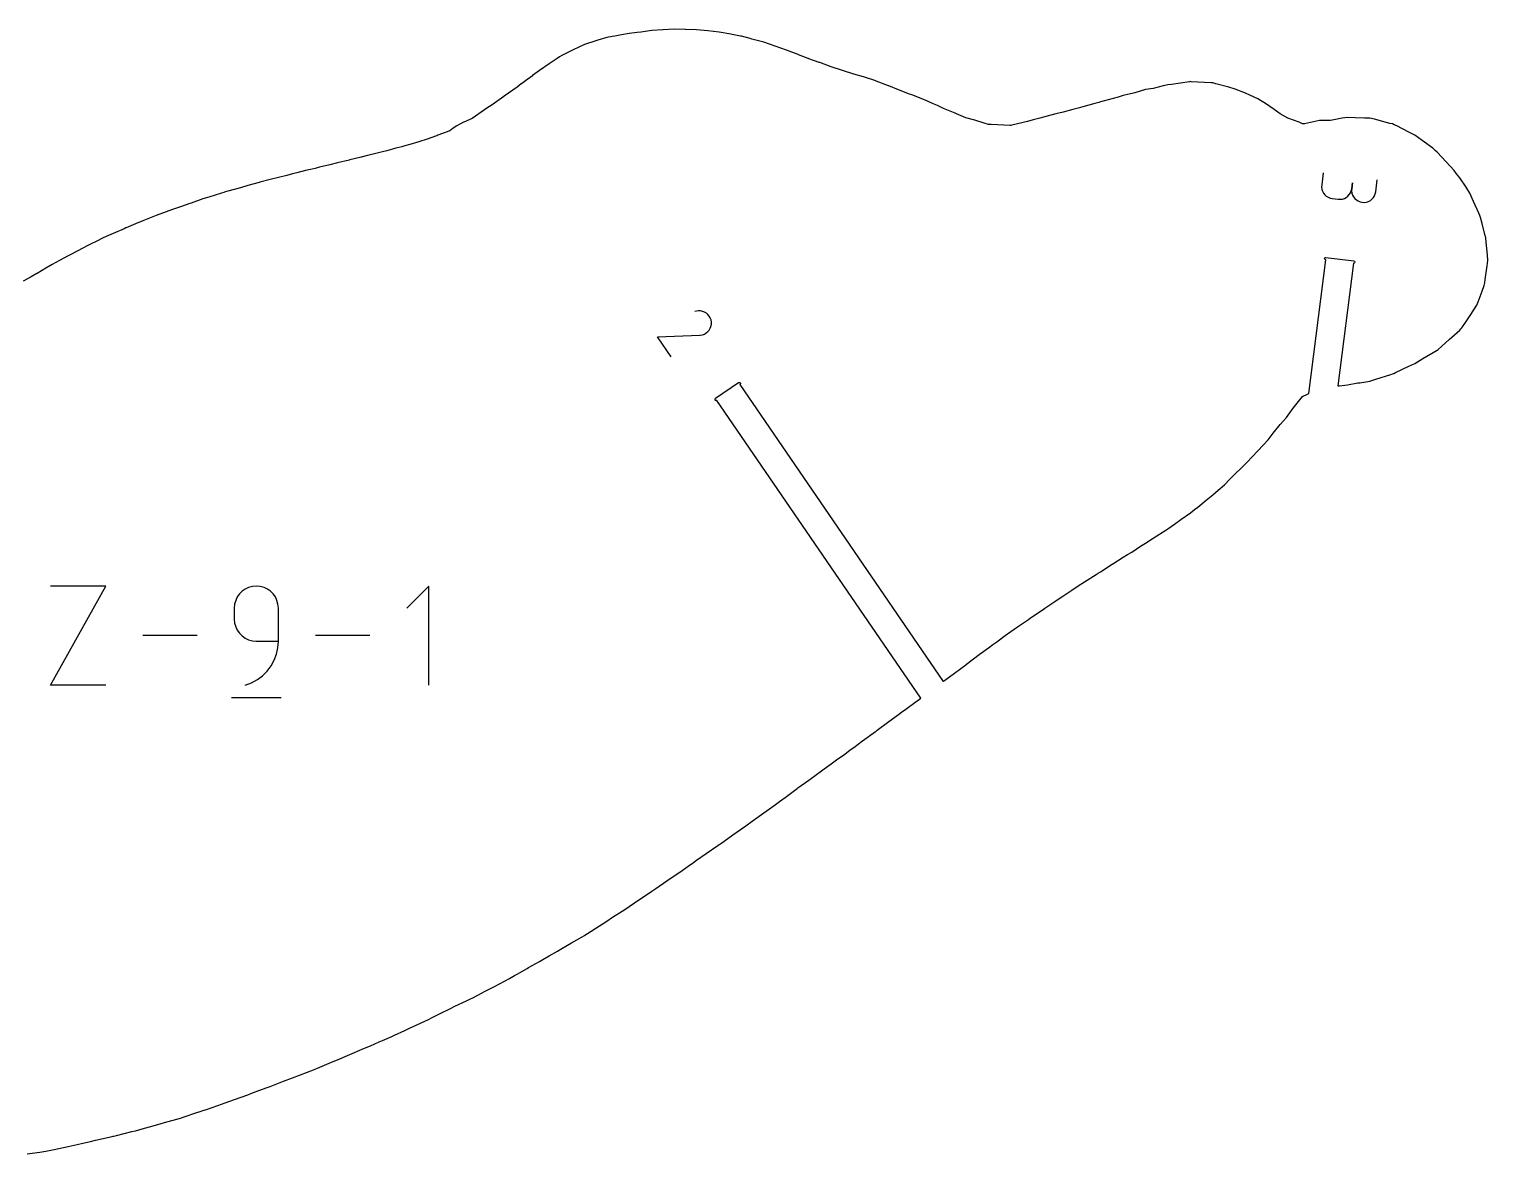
# Model space of a CAD drawing. Extents: x 0 to 560, y 0 to 480.
# Drawn here: x 59.9 to 119.7, y 169.9 to 216 of the extents above; entities that cross this region are included whole.
import ezdxf

# ---------------------------------------------------------------- set-up
doc = ezdxf.new("R2010")
doc.units = 0

msp = doc.modelspace()

# ---------------------------------------------------------------- linework, layer by layer
at = {"layer": 'annotation', "color": 1}
for p, q in [((112.994243, 210.132486), (112.931984, 209.638979)), ((112.931984, 209.638979), (112.928749, 209.549216)), ((112.928749, 209.549216), (112.94116, 209.462802)), ((112.931984, 209.638979), (112.931984, 209.638979)), ((112.94116, 209.462802), (112.967984, 209.381305)), ((114.145542, 209.39571), (114.164707, 209.483464)), ((114.164707, 209.483464), (114.161478, 209.3937)), ((114.164707, 209.483464), (114.19588, 209.730565)), ((114.19588, 209.730565), (114.164707, 209.483464)), ((114.164707, 209.483464), (114.164707, 209.483464)), ((115.151721, 209.358946), (115.21398, 209.852453)), ((112.967984, 209.381305), (113.007988, 209.30629)), ((113.007988, 209.30629), (113.059939, 209.239326)), ((113.059939, 209.239326), (113.122602, 209.181977)), ((113.122602, 209.181977), (113.194745, 209.135813)), ((113.194745, 209.135813), (113.275134, 209.102398)), ((113.275134, 209.102398), (113.362536, 209.083301)), ((113.362536, 209.083301), (113.609638, 209.052127)), ((113.609638, 209.052127), (113.609638, 209.052127)), ((113.609638, 209.052127), (113.699007, 209.048924)), ((113.699007, 209.048924), (113.785157, 209.061329)), ((113.785157, 209.061329), (113.866499, 209.08813)), ((113.866499, 209.08813), (113.941446, 209.128118)), ((113.941446, 209.128118), (114.008412, 209.180081)), ((114.008412, 209.180081), (114.065808, 209.242808)), ((114.065808, 209.242808), (114.112047, 209.315088)), ((114.112047, 209.315088), (114.145542, 209.39571)), ((114.161478, 209.3937), (114.173914, 209.307283)), ((114.173914, 209.307283), (114.20079, 209.225779)), ((114.20079, 209.225779), (114.240879, 209.150754)), ((114.240879, 209.150754), (114.292958, 209.083773)), ((114.292958, 209.083773), (114.355799, 209.026402)), ((114.355799, 209.026402), (114.428179, 208.980208)), ((114.428179, 208.980208), (114.508872, 208.946755)), ((114.508872, 208.946755), (114.596652, 208.92761)), ((114.596652, 208.92761), (114.596652, 208.92761)), ((114.596652, 208.92761), (114.686022, 208.924406)), ((114.686022, 208.924406), (114.772171, 208.936811)), ((114.772171, 208.936811), (114.853513, 208.963613)), ((114.853513, 208.963613), (114.928461, 209.003601)), ((114.928461, 209.003601), (114.995426, 209.055563)), ((114.995426, 209.055563), (115.052822, 209.11829)), ((115.052822, 209.11829), (115.099061, 209.19057)), ((115.099061, 209.19057), (115.132557, 209.271192)), ((115.132557, 209.271192), (115.151721, 209.358946)), ((87.363105, 204.468369), (87.222809, 204.451499)), ((87.453042, 204.467109), (87.363105, 204.468369)), ((87.538805, 204.450444), (87.453042, 204.467109)), ((87.61892, 204.419657), (87.538805, 204.450444)), ((87.691915, 204.37603), (87.61892, 204.419657)), ((87.756314, 204.320848), (87.691915, 204.37603)), ((87.810645, 204.255393), (87.756314, 204.320848)), ((87.853433, 204.18095), (87.810645, 204.255393)), ((87.883204, 204.0988), (87.853433, 204.18095)), ((87.898485, 204.010229), (87.883204, 204.0988)), ((85.682464, 203.398911), (87.422912, 203.476194)), ((87.422912, 203.476194), (87.422912, 203.476194)), ((87.422912, 203.476194), (87.424655, 203.476056)), ((87.424655, 203.476056), (87.426382, 203.47596)), ((87.426382, 203.47596), (87.428106, 203.47591)), ((87.428106, 203.47591), (87.429842, 203.475905)), ((87.429842, 203.475905), (87.431602, 203.475946)), ((87.431602, 203.475946), (87.4334, 203.476034)), ((87.4334, 203.476034), (87.435249, 203.47617)), ((87.435249, 203.47617), (87.437163, 203.476354)), ((87.437163, 203.476354), (87.439155, 203.476588)), ((87.439155, 203.476588), (87.527844, 203.491295)), ((87.439155, 203.476588), (87.439155, 203.476588)), ((87.527844, 203.491295), (87.61008, 203.520712)), ((87.61008, 203.520712), (87.684593, 203.56331)), ((87.684593, 203.56331), (87.750116, 203.617563)), ((87.750116, 203.617563), (87.80538, 203.681945)), ((87.80538, 203.681945), (87.849118, 203.754929)), ((87.849118, 203.754929), (87.88006, 203.834989)), ((87.88006, 203.834989), (87.896938, 203.920598)), ((87.896938, 203.920598), (87.898485, 204.010229)), ((87.898485, 204.010229), (87.898485, 204.010229)), ((86.244367, 202.577957), (85.682464, 203.398911)), ((60.793689, 189.111037), (63.052262, 193.178713)), ((63.052262, 193.178713), (60.793689, 193.178713)), ((68.450429, 192.730547), (68.383517, 192.589645)), ((68.539644, 192.856806), (68.450429, 192.730547)), ((68.648588, 192.965856), (68.539644, 192.856806)), ((68.774687, 193.055136), (68.648588, 192.965856)), ((68.915367, 193.122081), (68.774687, 193.055136)), ((69.068055, 193.164128), (68.915367, 193.122081)), ((69.230175, 193.178713), (69.068055, 193.164128)), ((69.392631, 193.164128), (69.230175, 193.178713)), ((69.230175, 193.178713), (69.230175, 193.178713)), ((69.545497, 193.122081), (69.392631, 193.164128)), ((69.68623, 193.055136), (69.545497, 193.122081)), ((69.812287, 192.965856), (69.68623, 193.055136)), ((69.921126, 192.856806), (69.812287, 192.965856)), ((70.010204, 192.730547), (69.921126, 192.856806)), ((70.07698, 192.589645), (70.010204, 192.730547)), ((76.313023, 193.178713), (75.408726, 192.274162)), ((76.313023, 189.111037), (76.313023, 193.178713)), ((68.341482, 192.436662), (68.326899, 192.274162)), ((68.326899, 192.274162), (68.326899, 191.821886)), ((68.383517, 192.589645), (68.341482, 192.436662)), ((70.118909, 192.436662), (70.07698, 192.589645)), ((70.133451, 192.274162), (70.118909, 192.436662)), ((70.133451, 190.917589), (70.133451, 192.274162)), ((70.133451, 192.274162), (70.133451, 192.274162)), ((68.326899, 191.821886), (68.326899, 191.821886)), ((68.326899, 191.821886), (68.341482, 191.659395)), ((68.341482, 191.659395), (68.383517, 191.506435)), ((68.383517, 191.506435), (68.450429, 191.365566)), ((66.802158, 191.144875), (64.578023, 191.144875)), ((68.450429, 191.365566), (68.539644, 191.239348)), ((68.539644, 191.239348), (68.648588, 191.13034)), ((68.648588, 191.13034), (68.774687, 191.041101)), ((68.774687, 191.041101), (68.915367, 190.97419)), ((68.915367, 190.97419), (69.068055, 190.932166)), ((69.068055, 190.932166), (69.230175, 190.917589)), ((69.230175, 190.917589), (70.133451, 190.917589)), ((70.113452, 190.643334), (70.133451, 190.917589)), ((73.883603, 191.144875), (71.659467, 191.144875)), ((69.960811, 190.130077), (70.055089, 190.379725)), ((70.055089, 190.379725), (70.113452, 190.643334)), ((69.486995, 189.498057), (69.674314, 189.685928)), ((69.674314, 189.685928), (69.83307, 189.897707)), ((69.83307, 189.897707), (69.960811, 190.130077)), ((63.052262, 189.111037), (60.793689, 189.111037)), ((68.778154, 189.111037), (69.036465, 189.207296)), ((68.778154, 189.111037), (68.778154, 189.111037)), ((69.036465, 189.207296), (69.273561, 189.337408)), ((69.273561, 189.337408), (69.486995, 189.498057)), ((68.214021, 188.602578), (70.247859, 188.602578))]:
    msp.add_line(p, q, dxfattribs=at)
at = {"layer": 'boundary', "color": 5}
for p, q in [((86.371723, 216.031269), (85.915157, 216.003701)), ((86.828288, 216.019557), (86.371723, 216.031269)), ((86.835869, 216.019098), (86.828288, 216.019557)), ((87.292432, 216.007385), (86.835869, 216.019098)), ((87.748998, 215.95764), (87.292432, 216.007385)), ((83.159368, 215.548793), (82.688881, 215.401941)), ((83.241521, 215.577231), (83.159368, 215.548793)), ((83.60959, 215.692176), (83.241521, 215.577231)), ((83.823778, 215.72871), (83.60959, 215.692176)), ((83.942035, 215.748928), (83.823778, 215.72871)), ((84.206845, 215.794875), (83.942035, 215.748928)), ((84.530301, 215.851495), (84.206845, 215.794875)), ((84.848601, 215.894549), (84.530301, 215.851495)), ((84.998599, 215.914123), (84.848601, 215.894549)), ((85.451013, 215.975858), (84.998599, 215.914123)), ((85.907576, 216.003428), (85.451013, 215.975858)), ((85.915157, 216.003701), (85.907576, 216.003428)), ((87.75658, 215.956442), (87.748998, 215.95764)), ((88.213144, 215.906697), (87.75658, 215.956442)), ((88.691149, 215.822963), (88.213144, 215.906697)), ((88.747539, 215.810562), (88.691149, 215.822963)), ((89.085643, 215.748928), (88.747539, 215.810562)), ((89.109748, 215.743548), (89.085643, 215.748928)), ((89.133855, 215.738168), (89.109748, 215.743548)), ((89.48806, 215.645583), (89.133855, 215.738168)), ((89.5578, 215.626149), (89.48806, 215.645583)), ((90.054565, 215.496756), (89.5578, 215.626149)), ((90.51113, 215.337609), (90.054565, 215.496756)), ((81.568997, 214.828218), (81.318602, 214.658089)), ((81.668584, 214.890567), (81.568997, 214.828218)), ((81.76817, 214.952915), (81.668584, 214.890567)), ((82.086545, 215.108384), (81.76817, 214.952915)), ((82.227999, 215.17618), (82.086545, 215.108384)), ((82.688881, 215.401941), (82.227999, 215.17618)), ((90.518711, 215.334696), (90.51113, 215.337609)), ((90.975276, 215.175549), (90.518711, 215.334696)), ((91.457706, 214.990456), (90.975276, 215.175549)), ((91.474348, 214.983358), (91.457706, 214.990456)), ((91.869771, 214.828218), (91.474348, 214.983358)), ((91.882879, 214.822397), (91.869771, 214.828218)), ((91.895986, 214.816577), (91.882879, 214.822397)), ((92.324039, 214.667068), (91.895986, 214.816577)), ((80.84746, 214.337429), (80.564885, 214.124842)), ((81.242742, 214.605222), (80.84746, 214.337429)), ((81.318602, 214.658089), (81.242742, 214.605222)), ((92.348147, 214.656708), (92.324039, 214.667068)), ((92.816697, 214.484846), (92.348147, 214.656708)), ((93.273263, 214.339269), (92.816697, 214.484846)), ((93.280844, 214.336513), (93.273263, 214.339269)), ((93.737407, 214.190939), (93.280844, 214.336513)), ((79.926749, 213.656189), (79.402019, 213.278673)), ((80.100739, 213.781117), (79.926749, 213.656189)), ((80.10241, 213.782579), (80.100739, 213.781117)), ((80.276402, 213.907506), (80.10241, 213.782579)), ((80.558975, 214.120094), (80.276402, 213.907506)), ((80.564885, 214.124842), (80.558975, 214.120094)), ((94.137573, 214.069462), (93.737407, 214.190939)), ((94.139652, 214.068735), (94.137573, 214.069462)), ((94.640517, 213.907506), (94.139652, 214.068735)), ((94.649317, 213.904292), (94.640517, 213.907506)), ((94.658116, 213.901077), (94.649317, 213.904292)), ((95.165491, 213.709986), (94.658116, 213.901077)), ((95.175982, 213.70572), (95.165491, 213.709986)), ((95.578827, 213.54827), (95.175982, 213.70572)), ((106.430945, 213.711098), (106.013101, 213.60105)), ((106.627353, 213.747158), (106.430945, 213.711098)), ((106.777795, 213.757066), (106.627353, 213.747158)), ((107.516135, 213.875575), (106.777795, 213.757066)), ((107.548066, 213.878089), (107.516135, 213.875575)), ((107.581514, 213.874058), (107.548066, 213.878089)), ((108.395368, 213.834098), (107.581514, 213.874058)), ((108.468777, 213.823689), (108.395368, 213.834098)), ((108.586868, 213.789416), (108.468777, 213.823689)), ((109.129121, 213.647141), (108.586868, 213.789416)), ((109.389485, 213.565399), (109.129121, 213.647141)), ((79.382632, 213.268037), (79.006038, 212.997775)), ((79.402019, 213.278673), (79.382632, 213.268037)), ((96.025679, 213.368053), (95.578827, 213.54827)), ((96.124482, 213.329976), (96.025679, 213.368053)), ((96.49954, 213.179286), (96.124482, 213.329976)), ((96.758552, 213.074438), (96.49954, 213.179286)), ((96.970862, 212.986797), (96.758552, 213.074438)), ((103.78834, 213.027868), (103.627362, 212.986797)), ((103.865221, 213.048947), (103.78834, 213.027868)), ((103.966903, 213.081366), (103.865221, 213.048947)), ((104.586767, 213.238259), (103.966903, 213.081366)), ((104.785935, 213.303227), (104.586767, 213.238259)), ((105.20975, 213.410614), (104.785935, 213.303227)), ((105.271464, 213.421975), (105.20975, 213.410614)), ((105.706643, 213.554802), (105.271464, 213.421975)), ((106.013101, 213.60105), (105.706643, 213.554802)), ((109.803792, 213.401101), (109.389485, 213.565399)), ((109.978519, 213.318475), (109.803792, 213.401101)), ((110.310198, 213.171734), (109.978519, 213.318475)), ((110.42721, 213.10381), (110.310198, 213.171734)), ((110.620826, 212.986797), (110.42721, 213.10381)), ((78.587987, 212.724941), (78.085328, 212.371073)), ((78.603272, 212.732391), (78.587987, 212.724941)), ((78.982087, 212.986797), (78.603272, 212.732391)), ((78.994063, 212.992286), (78.982087, 212.986797)), ((79.006038, 212.997775), (78.994063, 212.992286)), ((97.168161, 212.896019), (96.970862, 212.986797)), ((97.420248, 212.777402), (97.168161, 212.896019)), ((97.890985, 212.581637), (97.420248, 212.777402)), ((97.919614, 212.569908), (97.890985, 212.581637)), ((97.945308, 212.559949), (97.919614, 212.569908)), ((98.340958, 212.398235), (97.945308, 212.559949)), ((101.675988, 212.457729), (101.372898, 212.382958)), ((102.023803, 212.556024), (101.675988, 212.457729)), ((102.332588, 212.627873), (102.023803, 212.556024)), ((102.723685, 212.734431), (102.332588, 212.627873)), ((102.944511, 212.788777), (102.723685, 212.734431)), ((103.137461, 212.838301), (102.944511, 212.788777)), ((103.627362, 212.986797), (103.137461, 212.838301)), ((110.978345, 212.734235), (110.620826, 212.986797)), ((111.230909, 212.557442), (110.978345, 212.734235)), ((111.539714, 212.374891), (111.230909, 212.557442)), ((77.164617, 211.861711), (76.677563, 211.676216)), ((77.306975, 211.963898), (77.164617, 211.861711)), ((77.449333, 212.066086), (77.306975, 211.963898)), ((77.733245, 212.21104), (77.449333, 212.066086)), ((77.740046, 212.21563), (77.733245, 212.21104)), ((78.085328, 212.371073), (77.740046, 212.21563)), ((98.706478, 212.298236), (98.340958, 212.398235)), ((99.093356, 212.172987), (98.706478, 212.298236)), ((99.261672, 212.123114), (99.093356, 212.172987)), ((99.367626, 212.124044), (99.261672, 212.123114)), ((100.15055, 212.083497), (99.367626, 212.124044)), ((100.182379, 212.083602), (100.15055, 212.083497)), ((100.219939, 212.09338), (100.182379, 212.083602)), ((100.857704, 212.244403), (100.219939, 212.09338)), ((101.10309, 212.310685), (100.857704, 212.244403)), ((101.372898, 212.382958), (101.10309, 212.310685)), ((112.002988, 212.214716), (111.539714, 212.374891)), ((112.151616, 212.150333), (112.002988, 212.214716)), ((112.229187, 212.143656), (112.151616, 212.150333)), ((112.848803, 212.289613), (112.229187, 212.143656)), ((113.072329, 212.279167), (112.848803, 212.289613)), ((113.292877, 212.287961), (113.072329, 212.279167)), ((113.778317, 212.385071), (113.292877, 212.287961)), ((113.99304, 212.399578), (113.778317, 212.385071)), ((114.302492, 212.395782), (113.99304, 212.399578)), ((114.683936, 212.381519), (114.302492, 212.395782)), ((114.913748, 212.377665), (114.683936, 212.381519)), ((115.104703, 212.334014), (114.913748, 212.377665)), ((115.72985, 212.164035), (115.104703, 212.334014)), ((115.834461, 212.14047), (115.72985, 212.164035)), ((115.907555, 212.110196), (115.834461, 212.14047)), ((116.01174, 212.066086), (115.907555, 212.110196)), ((116.512542, 211.80591), (116.01174, 212.066086)), ((75.323196, 211.241907), (75.194672, 211.207895)), ((75.528607, 211.301779), (75.323196, 211.241907)), ((75.896115, 211.410191), (75.528607, 211.301779)), ((76.243907, 211.510914), (75.896115, 211.410191)), ((76.619773, 211.656409), (76.243907, 211.510914)), ((76.63141, 211.660002), (76.619773, 211.656409)), ((76.677563, 211.676216), (76.63141, 211.660002)), ((116.755172, 211.676552), (116.512542, 211.80591)), ((117.057404, 211.45841), (116.755172, 211.676552)), ((117.494255, 211.145375), (117.057404, 211.45841)), ((73.039373, 210.659017), (72.561064, 210.544783)), ((73.063087, 210.664697), (73.039373, 210.659017)), ((73.069727, 210.66631), (73.063087, 210.664697)), ((73.481775, 210.764905), (73.069727, 210.66631)), ((73.841629, 210.854039), (73.481775, 210.764905)), ((74.131738, 210.926179), (73.841629, 210.854039)), ((74.402486, 210.993315), (74.131738, 210.926179)), ((74.587306, 211.043173), (74.402486, 210.993315)), ((74.958983, 211.145375), (74.587306, 211.043173)), ((75.194672, 211.207895), (74.958983, 211.145375)), ((117.590089, 211.057372), (117.494255, 211.145375)), ((117.675879, 210.980154), (117.590089, 211.057372)), ((118.035747, 210.583022), (117.675879, 210.980154)), ((70.477954, 210.030632), (70.144147, 209.94752)), ((70.719643, 210.09087), (70.477954, 210.030632)), ((70.886141, 210.132573), (70.719643, 210.09087)), ((71.252402, 210.224665), (70.886141, 210.132573)), ((71.514303, 210.288791), (71.252402, 210.224665)), ((71.640354, 210.319727), (71.514303, 210.288791)), ((71.826768, 210.365346), (71.640354, 210.319727)), ((72.24087, 210.466306), (71.826768, 210.365346)), ((72.561064, 210.544783), (72.24087, 210.466306)), ((118.36831, 210.224664), (118.035747, 210.583022)), ((118.464115, 210.0995), (118.36831, 210.224664)), ((118.596593, 209.932924), (118.464115, 210.0995)), ((68.574548, 209.526679), (68.060865, 209.379757)), ((68.878222, 209.615092), (68.574548, 209.526679)), ((69.349056, 209.740971), (68.878222, 209.615092)), ((69.370722, 209.74677), (69.349056, 209.740971)), ((69.376356, 209.748294), (69.370722, 209.74677)), ((69.798933, 209.861446), (69.376356, 209.748294)), ((70.144147, 209.94752), (69.798933, 209.861446)), ((118.852927, 209.543305), (118.596593, 209.932924)), ((119.005246, 209.303955), (118.852927, 209.543305)), ((66.502849, 208.87728), (66.116091, 208.744215)), ((66.508229, 208.879131), (66.502849, 208.87728)), ((66.55148, 208.894219), (66.508229, 208.879131)), ((67.036801, 209.062675), (66.55148, 208.894219)), ((67.287971, 209.140835), (67.036801, 209.062675)), ((67.806977, 209.303955), (67.287971, 209.140835)), ((67.89536, 209.330788), (67.806977, 209.303955)), ((67.957512, 209.349851), (67.89536, 209.330788)), ((68.060865, 209.379757), (67.957512, 209.349851)), ((119.164609, 208.95764), (119.005246, 209.303955)), ((119.37857, 208.481998), (119.164609, 208.95764)), ((65.120315, 208.383243), (64.57678, 208.166395)), ((65.157566, 208.397249), (65.120315, 208.383243)), ((65.19538, 208.411609), (65.157566, 208.397249)), ((65.268715, 208.438282), (65.19538, 208.411609)), ((65.793786, 208.625139), (65.268715, 208.438282)), ((66.116091, 208.744215), (65.793786, 208.625139)), ((119.423457, 208.383243), (119.37857, 208.481998)), ((119.448542, 208.297637), (119.423457, 208.383243)), ((119.517303, 208.057921), (119.448542, 208.297637)), ((63.353959, 207.648638), (63.164958, 207.560917)), ((63.805255, 207.842966), (63.353959, 207.648638)), ((63.882341, 207.875932), (63.805255, 207.842966)), ((63.891768, 207.880047), (63.882341, 207.875932)), ((64.274669, 208.04736), (63.891768, 207.880047)), ((64.57678, 208.166395), (64.274669, 208.04736)), ((119.630387, 207.606261), (119.517303, 208.057921)), ((62.433249, 207.209588), (62.003202, 206.98501)), ((62.665092, 207.32213), (62.433249, 207.209588)), ((62.951546, 207.462533), (62.665092, 207.32213)), ((63.164958, 207.560917), (62.951546, 207.462533)), ((119.666104, 207.462533), (119.630387, 207.606261)), ((119.680706, 207.290439), (119.666104, 207.462533)), ((119.728461, 206.764211), (119.680706, 207.290439)), ((61.156382, 206.541823), (60.852797, 206.367768)), ((61.330303, 206.635186), (61.156382, 206.541823)), ((61.512538, 206.733494), (61.330303, 206.635186)), ((61.963267, 206.964594), (61.512538, 206.733494)), ((61.996843, 206.981688), (61.963267, 206.964594)), ((62.003202, 206.98501), (61.996843, 206.981688)), ((112.403357, 201.078996), (113.095707, 206.567048)), ((113.052358, 206.622913), (113.058529, 206.64142)), ((113.05374, 206.603453), (113.052358, 206.622913)), ((113.062463, 206.586003), (113.05374, 206.603453)), ((113.058529, 206.64142), (113.071313, 206.656158)), ((113.0772, 206.573219), (113.062463, 206.586003)), ((113.071313, 206.656158), (113.088763, 206.664881)), ((113.095707, 206.567048), (113.0772, 206.573219)), ((113.088763, 206.664881), (113.108223, 206.666262)), ((113.108223, 206.666262), (114.245211, 206.522824)), ((114.245211, 206.522824), (114.263719, 206.516653)), ((114.269605, 206.433715), (114.252155, 206.424992)), ((114.263719, 206.516653), (114.278456, 206.503869)), ((114.282389, 206.448452), (114.269605, 206.433715)), ((114.278456, 206.503869), (114.287179, 206.486419)), ((114.28856, 206.466959), (114.282389, 206.448452)), ((114.287179, 206.486419), (114.28856, 206.466959)), ((119.7196, 206.324128), (119.747198, 206.541823)), ((119.747198, 206.541823), (119.728461, 206.764211)), ((59.988572, 205.869418), (59.671117, 205.686451)), ((60.227848, 206.006755), (59.988572, 205.869418)), ((60.234434, 206.010617), (60.227848, 206.006755)), ((60.591827, 206.221054), (60.234434, 206.010617)), ((60.852797, 206.367768), (60.591827, 206.221054)), ((114.232695, 206.42361), (113.597418, 201.387958)), ((114.252155, 206.424992), (114.232695, 206.42361)), ((119.642326, 205.755652), (119.7196, 206.324128)), ((119.349028, 204.844154), (119.517303, 205.28492)), ((119.517303, 205.28492), (119.591141, 205.516474)), ((119.591141, 205.516474), (119.6251, 205.621112)), ((119.6251, 205.621112), (119.642326, 205.755652)), ((119.015986, 204.281005), (119.292505, 204.700401)), ((119.292505, 204.700401), (119.349028, 204.844154)), ((118.853378, 204.036478), (119.015986, 204.281005)), ((118.158281, 203.297293), (118.596593, 203.684631)), ((118.596593, 203.684631), (118.642784, 203.735511)), ((118.642784, 203.735511), (118.682913, 203.779691)), ((118.682913, 203.779691), (118.853378, 204.036478)), ((117.084257, 202.517511), (117.67167, 202.85898)), ((117.67167, 202.85898), (117.6743, 202.86081)), ((117.6743, 202.86081), (117.675879, 202.861888)), ((117.675879, 202.861888), (117.705446, 202.888547)), ((117.705446, 202.888547), (118.158281, 203.297293)), ((116.507873, 202.203945), (116.755172, 202.314879)), ((116.755172, 202.314879), (117.084257, 202.517511)), ((114.913748, 201.589626), (115.152866, 201.669292)), ((115.152866, 201.669292), (115.768873, 201.862868)), ((115.768873, 201.862868), (115.834461, 201.884172)), ((115.834461, 201.884172), (115.885745, 201.906218)), ((115.885745, 201.906218), (115.962015, 201.93827)), ((115.962015, 201.93827), (116.507873, 202.203945)), ((88.068206, 200.881764), (89.013903, 201.529046)), ((89.013903, 201.529046), (89.031842, 201.536713)), ((89.031842, 201.536713), (89.05135, 201.53693)), ((89.05135, 201.53693), (89.069456, 201.529666)), ((89.069456, 201.529666), (89.083404, 201.516026)), ((89.084025, 201.460473), (89.070385, 201.446524)), ((89.070385, 201.446524), (97.408987, 189.263605)), ((89.083404, 201.516026), (89.091071, 201.498087)), ((89.091289, 201.478579), (89.084025, 201.460473)), ((89.091071, 201.498087), (89.091289, 201.478579)), ((112.263155, 201.017559), (112.403357, 201.078996)), ((113.597418, 201.387958), (113.61916, 201.391437)), ((113.61916, 201.391437), (113.669221, 201.397853)), ((113.669221, 201.397853), (113.99304, 201.439357)), ((113.99304, 201.439357), (114.419995, 201.511315)), ((114.419995, 201.511315), (114.497981, 201.5225)), ((114.497981, 201.5225), (114.913748, 201.589626)), ((88.047302, 200.849709), (88.054566, 200.867816)), ((88.04752, 200.830202), (88.047302, 200.849709)), ((88.055186, 200.812262), (88.04752, 200.830202)), ((88.054566, 200.867816), (88.068206, 200.881764)), ((88.069134, 200.798622), (88.055186, 200.812262)), ((88.087241, 200.791358), (88.069134, 200.798622)), ((88.106749, 200.791576), (88.087241, 200.791358)), ((88.124688, 200.799242), (88.106749, 200.791576)), ((96.487278, 188.581276), (88.124688, 200.799242)), ((111.485336, 200.096849), (111.768534, 200.479933)), ((111.768534, 200.479933), (112.151616, 200.953448)), ((112.151616, 200.953448), (112.18628, 200.980661)), ((112.18628, 200.980661), (112.263155, 201.017559)), ((111.230908, 199.802889), (111.368467, 199.963204)), ((111.368467, 199.963204), (111.485336, 200.096849)), ((110.74104, 199.176138), (110.947815, 199.451591)), ((110.947815, 199.451591), (111.230908, 199.802889)), ((110.079806, 198.481151), (110.310198, 198.724512)), ((110.310198, 198.724512), (110.531539, 198.956228)), ((110.531539, 198.956228), (110.74104, 199.176138)), ((109.626766, 198.016334), (109.877533, 198.255428)), ((109.877533, 198.255428), (110.079806, 198.481151)), ((108.949384, 197.334717), (109.165116, 197.55846)), ((109.165116, 197.55846), (109.389485, 197.778994)), ((109.389485, 197.778994), (109.626766, 198.016334)), ((108.194902, 196.699054), (108.468777, 196.916467)), ((108.468777, 196.916467), (108.686487, 197.10801)), ((108.686487, 197.10801), (108.949384, 197.334717)), ((107.548066, 196.187434), (107.716176, 196.31308)), ((107.716176, 196.31308), (107.852934, 196.414006)), ((107.852934, 196.414006), (108.194902, 196.699054)), ((106.627353, 195.524503), (106.887808, 195.71357)), ((106.887808, 195.71357), (107.14857, 195.903024)), ((107.14857, 195.903024), (107.149861, 195.903931)), ((107.149861, 195.903931), (107.548066, 196.187434)), ((105.706642, 194.938389), (106.026036, 195.146757)), ((106.026036, 195.146757), (106.581658, 195.493296)), ((106.581658, 195.493296), (106.599055, 195.50523)), ((106.599055, 195.50523), (106.627353, 195.524503)), ((104.785935, 194.357077), (104.966093, 194.468637)), ((104.966093, 194.468637), (105.137316, 194.572586)), ((105.137316, 194.572586), (105.501738, 194.808422)), ((105.501738, 194.808422), (105.706642, 194.938389)), ((103.865221, 193.76643), (104.294715, 194.046666)), ((104.294715, 194.046666), (104.355738, 194.086746)), ((104.355738, 194.086746), (104.359386, 194.089073)), ((104.359386, 194.089073), (104.785935, 194.357077)), ((102.944511, 193.184396), (103.20895, 193.356557)), ((103.20895, 193.356557), (103.686134, 193.651875)), ((103.686134, 193.651875), (103.761988, 193.700813)), ((103.761988, 193.700813), (103.865221, 193.76643)), ((102.164685, 192.660608), (102.271596, 192.731165)), ((102.271596, 192.731165), (102.68921, 193.016036)), ((102.68921, 193.016036), (102.944511, 193.184396)), ((101.10309, 191.945408), (101.557072, 192.259504)), ((101.557072, 192.259504), (101.567788, 192.266992)), ((101.567788, 192.266992), (101.568777, 192.267664)), ((101.568777, 192.267664), (102.023803, 192.566309)), ((102.023803, 192.566309), (102.164685, 192.660608)), ((100.182379, 191.311212), (100.459575, 191.510257)), ((100.459575, 191.510257), (100.90353, 191.810453)), ((100.90353, 191.810453), (100.98717, 191.867456)), ((100.98717, 191.867456), (101.10309, 191.945408)), ((99.447023, 190.775136), (99.603212, 190.889744)), ((99.603212, 190.889744), (99.950044, 191.145334)), ((99.950044, 191.145334), (100.182379, 191.311212)), ((98.363632, 189.969033), (98.881281, 190.363745)), ((98.881281, 190.363745), (98.881544, 190.363942)), ((98.881544, 190.363942), (99.261672, 190.636296)), ((99.261672, 190.636296), (99.447023, 190.775136)), ((97.809099, 189.568602), (98.177785, 189.834082)), ((98.177785, 189.834082), (98.340958, 189.951975)), ((98.340958, 189.951975), (98.352295, 189.960504)), ((98.352295, 189.960504), (98.363632, 189.969033)), ((97.408987, 189.263605), (97.420248, 189.271793)), ((97.420248, 189.271793), (97.808826, 189.568401)), ((97.808826, 189.568401), (97.809099, 189.568602)), ((96.240219, 188.40576), (96.430204, 188.54073)), ((96.430204, 188.54073), (96.487278, 188.581276)), ((95.171703, 187.622792), (95.578827, 187.912878)), ((95.578827, 187.912878), (95.693785, 187.999025)), ((95.693785, 187.999025), (95.868033, 188.127611)), ((95.868033, 188.127611), (96.240219, 188.40576)), ((94.700627, 187.261294), (95.171703, 187.622792)), ((93.737407, 186.555513), (94.10179, 186.831682)), ((94.10179, 186.831682), (94.627686, 187.206901)), ((94.627686, 187.206901), (94.63963, 187.215708)), ((94.63963, 187.215708), (94.658116, 187.229207)), ((94.658116, 187.229207), (94.700627, 187.261294)), ((93.035803, 186.050984), (93.365616, 186.28619)), ((93.365616, 186.28619), (93.589739, 186.450568)), ((93.589739, 186.450568), (93.737407, 186.555513)), ((92.101644, 185.365481), (92.519437, 185.677104)), ((92.519437, 185.677104), (92.816697, 185.887498)), ((92.816697, 185.887498), (93.035803, 186.050984)), ((91.416046, 184.873279), (91.446439, 184.896333)), ((91.446439, 184.896333), (91.895986, 185.21513)), ((91.895986, 185.21513), (92.006528, 185.296626)), ((92.006528, 185.296626), (92.101644, 185.365481)), ((90.375904, 184.11125), (90.844827, 184.444769)), ((90.844827, 184.444769), (90.903084, 184.488014)), ((90.903084, 184.488014), (90.975276, 184.540483)), ((90.975276, 184.540483), (91.416046, 184.873279)), ((89.569586, 183.524059), (89.858148, 183.736963)), ((89.858148, 183.736963), (90.054565, 183.874146)), ((90.054565, 183.874146), (90.375904, 184.11125)), ((88.774783, 182.972361), (89.133855, 183.215003)), ((89.133855, 183.215003), (89.304014, 183.337562)), ((89.304014, 183.337562), (89.569586, 183.524059)), ((87.683384, 182.205579), (88.15529, 182.526513)), ((88.15529, 182.526513), (88.213144, 182.566453)), ((88.213144, 182.566453), (88.243075, 182.587632)), ((88.243075, 182.587632), (88.265526, 182.603348)), ((88.265526, 182.603348), (88.774783, 182.972361)), ((87.158934, 181.83169), (87.292432, 181.923571)), ((87.292432, 181.923571), (87.683384, 182.205579)), ((86.371723, 181.283629), (86.595999, 181.442339)), ((86.595999, 181.442339), (86.947015, 181.682638)), ((86.947015, 181.682638), (87.158934, 181.83169)), ((85.451013, 180.651098), (85.534831, 180.708699)), ((85.534831, 180.708699), (85.613661, 180.761927)), ((85.613661, 180.761927), (86.066737, 181.080014)), ((86.066737, 181.080014), (86.371723, 181.283629)), ((84.530301, 180.030603), (84.95999, 180.331009)), ((84.95999, 180.331009), (85.314167, 180.560635)), ((85.314167, 180.560635), (85.451013, 180.651098)), ((83.60959, 179.427056), (83.846722, 179.588698)), ((83.846722, 179.588698), (84.240664, 179.841217)), ((84.240664, 179.841217), (84.424044, 179.962726)), ((84.424044, 179.962726), (84.530301, 180.030603)), ((82.750055, 178.881014), (82.814695, 178.920506)), ((82.814695, 178.920506), (83.303456, 179.237985)), ((83.303456, 179.237985), (83.60959, 179.427056)), ((81.768171, 178.298171), (82.152962, 178.532402)), ((82.152962, 178.532402), (82.597302, 178.789014)), ((82.597302, 178.789014), (82.688881, 178.842736)), ((82.688881, 178.842736), (82.750055, 178.881014)), ((80.400169, 177.526376), (80.84746, 177.774629)), ((80.84746, 177.774629), (80.978059, 177.85057)), ((80.978059, 177.85057), (81.245047, 177.999794)), ((81.245047, 177.999794), (81.588092, 178.199599)), ((81.588092, 178.199599), (81.768171, 178.298171)), ((79.616886, 177.079085), (79.826675, 177.195496)), ((79.826675, 177.195496), (79.926749, 177.249602)), ((79.926749, 177.249602), (80.335883, 177.488219)), ((80.335883, 177.488219), (80.400169, 177.526376)), ((78.319788, 176.392834), (78.613502, 176.550909)), ((78.613502, 176.550909), (79.006038, 176.748453)), ((79.006038, 176.748453), (79.205951, 176.861184)), ((79.205951, 176.861184), (79.616886, 177.079085)), ((77.164617, 175.824262), (77.373946, 175.935073)), ((77.373946, 175.935073), (77.852299, 176.158373)), ((77.852299, 176.158373), (78.018714, 176.238748)), ((78.018714, 176.238748), (78.085328, 176.269225)), ((78.085328, 176.269225), (78.319788, 176.392834)), ((75.966757, 175.237663), (76.164037, 175.330878)), ((76.164037, 175.330878), (76.243907, 175.367308)), ((76.243907, 175.367308), (76.502221, 175.495978)), ((76.502221, 175.495978), (76.77136, 175.630922)), ((76.77136, 175.630922), (77.164617, 175.824262)), ((74.783187, 174.697654), (74.891735, 174.748413)), ((74.891735, 174.748413), (75.323196, 174.941105)), ((75.323196, 174.941105), (75.516249, 175.031512)), ((75.516249, 175.031512), (75.966757, 175.237663)), ((73.156309, 173.99149), (73.481775, 174.128574)), ((73.481775, 174.128574), (73.602404, 174.183018)), ((73.602404, 174.183018), (73.919939, 174.316955)), ((73.919939, 174.316955), (74.263493, 174.468126)), ((74.263493, 174.468126), (74.402486, 174.522622)), ((74.402486, 174.522622), (74.783187, 174.697654)), ((71.744258, 173.396241), (72.318578, 173.63873)), ((72.318578, 173.63873), (72.561064, 173.73415)), ((72.561064, 173.73415), (72.964313, 173.913707)), ((72.964313, 173.913707), (73.156309, 173.99149)), ((70.340022, 172.855153), (70.719643, 172.996802)), ((70.719643, 172.996802), (71.004677, 173.111207)), ((71.004677, 173.111207), (71.569288, 173.325175)), ((71.569288, 173.325175), (71.640354, 173.352802)), ((71.640354, 173.352802), (71.667295, 173.364861)), ((71.667295, 173.364861), (71.744258, 173.396241)), ((68.878222, 172.302245), (69.001254, 172.350061)), ((69.001254, 172.350061), (69.338668, 172.475534)), ((69.338668, 172.475534), (69.67387, 172.602417)), ((69.67387, 172.602417), (69.798933, 172.64725)), ((69.798933, 172.64725), (70.076371, 172.75297)), ((70.076371, 172.75297), (70.340022, 172.855153)), ((67.185639, 171.703659), (67.648135, 171.864198)), ((67.648135, 171.864198), (67.957512, 171.969859)), ((67.957512, 171.969859), (68.328696, 172.104347)), ((68.328696, 172.104347), (68.607118, 172.204428)), ((68.607118, 172.204428), (68.878222, 172.302245)), ((65.19538, 171.081917), (65.56303, 171.187173)), ((65.56303, 171.187173), (65.818784, 171.257515)), ((65.818784, 171.257515), (66.116091, 171.341156)), ((66.116091, 171.341156), (66.274385, 171.396527)), ((66.274385, 171.396527), (66.745985, 171.55482)), ((66.745985, 171.55482), (66.963738, 171.629551)), ((66.963738, 171.629551), (67.036801, 171.652401)), ((67.036801, 171.652401), (67.185639, 171.703659)), ((62.633508, 170.43385), (63.309909, 170.590059)), ((63.309909, 170.590059), (63.353959, 170.600207)), ((63.353959, 170.600207), (63.381282, 170.606768)), ((63.381282, 170.606768), (63.4921, 170.63411)), ((63.4921, 170.63411), (64.120094, 170.788687)), ((64.120094, 170.788687), (64.27467, 170.828498)), ((64.27467, 170.828498), (64.5429, 170.902342)), ((64.5429, 170.902342), (64.844499, 170.984993)), ((64.844499, 170.984993), (65.19538, 171.081917)), ((59.835825, 169.87811), (60.35596, 169.949268)), ((60.35596, 169.949268), (60.591827, 169.984145)), ((60.591827, 169.984145), (60.937269, 170.058842)), ((60.937269, 170.058842), (61.126729, 170.099208)), ((61.126729, 170.099208), (61.512538, 170.183311)), ((61.512538, 170.183311), (61.881091, 170.265556)), ((61.881091, 170.265556), (62.116581, 170.317443)), ((62.116581, 170.317443), (62.433249, 170.387787)), ((62.433249, 170.387787), (62.633508, 170.43385))]:
    msp.add_line(p, q, dxfattribs=at)

doc.saveas('drawing.dxf')
